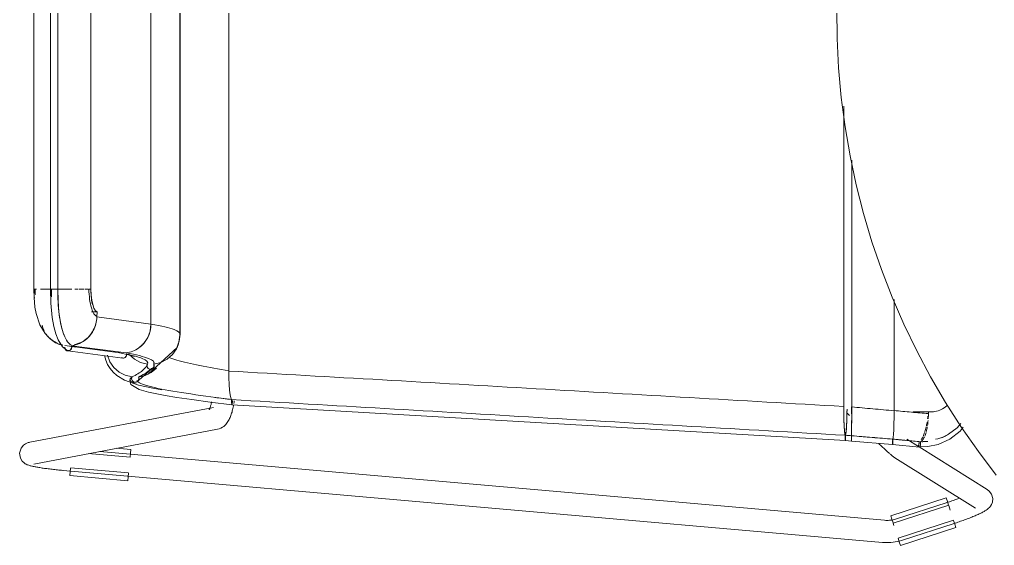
# Model space of a CAD drawing. Header units: millimetres. Extents: x 90978 to 295199, y -4084 to 97293.
# Drawn here: x 183904 to 184431, y 28932 to 29217 of the extents above; entities that cross this region are included whole.
import ezdxf

# ---------------------------------------------------------------- set-up
doc = ezdxf.new("R2010")
doc.units = ezdxf.units.MM
doc.header["$MEASUREMENT"] = 0
doc.layers.add('I-FURN', color=8, linetype='CONTINUOUS', lineweight=9)

msp = doc.modelspace()

# ---------------------------------------------------------------- linework, layer by layer
at = {"layer": 'I-FURN'}
for p, q in [((184017.08, 29410.44), (184017.08, 29027.04)), ((184017.08, 29027.04), (184017.08, 29410.44)), ((183990.58, 29391.14), (183990.58, 29046.35)), ((183990.58, 29046.35), (183990.58, 29391.14)), ((183974.98, 29385.1), (183974.98, 29052.39)), ((183974.98, 29052.39), (183974.98, 29385.1)), ((183911.61, 29366.17), (183911.61, 29071.32)), ((183920.65, 29366.17), (183920.65, 29071.32)), ((183924.61, 29071.32), (183924.61, 29366.17)), ((183942.45, 29366.17), (183942.45, 29071.32)), ((183942.51, 29071.32), (183942.51, 29366.17)), ((183990.73, 29046.89), (183990.73, 29351.69)), ((184346.14, 29223.06), (184346.29, 29207.06)), ((184346.29, 29207.06), (184347.07, 29191.09)), ((184347.07, 29191.09), (184348.5, 29175.15)), ((184348.5, 29175.15), (184350.56, 29159.28)), ((184349.81, 29170.39), (184349.81, 29007.79)), ((184349.81, 29007.79), (184349.81, 29170.39)), ((184350.56, 29159.28), (184353.25, 29143.51)), ((184353.25, 29143.51), (184356.58, 29127.86)), ((184354.13, 29141.17), (184354.13, 29007.53)), ((184354.13, 29007.53), (184354.13, 29141.17)), ((184356.58, 29127.86), (184360.52, 29112.36)), ((184360.52, 29112.36), (184365.09, 29097.02)), ((184365.09, 29097.02), (184370.26, 29081.88)), ((184370.26, 29081.88), (184376.03, 29066.96)), ((183911.61, 29071.32), (183911.78, 29071.32)), ((183911.69, 29066.8), (183911.61, 29071.32)), ((183913.1, 29071.32), (183911.63, 29071.32)), ((183917.71, 29071.32), (183915.13, 29071.32)), ((183917.87, 29071.32), (183920.89, 29071.32)), ((183920.89, 29071.32), (183917.88, 29071.32)), ((183924.6, 29071.32), (183920.65, 29071.32)), ((183920.8, 29063.76), (183920.65, 29071.32)), ((183920.65, 29071.32), (183920.72, 29071.32)), ((183920.72, 29071.32), (183920.92, 29071.32)), ((183920.92, 29071.32), (183921.22, 29071.32)), ((183921.22, 29071.32), (183921.61, 29071.32)), ((183921.61, 29071.32), (183922.06, 29071.32)), ((183922.06, 29071.32), (183922.56, 29071.32)), ((183922.56, 29071.32), (183923.05, 29071.32)), ((183923.05, 29071.32), (183923.53, 29071.32)), ((183923.53, 29071.32), (183923.95, 29071.32)), ((183923.95, 29071.32), (183924.28, 29071.32)), ((183924.28, 29071.32), (183924.5, 29071.32)), ((183924.5, 29071.32), (183924.6, 29071.32)), ((183924.58, 29071.32), (183928.39, 29071.32)), ((183928.39, 29071.32), (183924.58, 29071.32)), ((183924.61, 29071.32), (183924.7, 29064.91)), ((183932.15, 29071.32), (183928.59, 29071.32)), ((183935.62, 29071.32), (183933.78, 29071.32)), ((183938.6, 29071.32), (183936.14, 29071.32)), ((183940.93, 29071.32), (183939.19, 29071.32)), ((183942.62, 29068.28), (183942.51, 29071.32)), ((183912.21, 29061.59), (183911.69, 29066.8)), ((183924.7, 29064.91), (183925.18, 29058.92)), ((183942.94, 29065.43), (183942.62, 29068.28)), ((183943.45, 29062.94), (183942.94, 29065.43)), ((184376.03, 29066.96), (184382.4, 29052.29)), ((184377.1, 29005.59), (184377.1, 29065.7)), ((184377.1, 29065.7), (184377.1, 29005.47)), ((183912.86, 29058.09), (183912.21, 29061.59)), ((183921.59, 29055.87), (183920.8, 29063.76)), ((183925.18, 29058.92), (183926.01, 29053.48)), ((183942.76, 29058.96), (183945.77, 29058.96)), ((183944.12, 29060.96), (183943.45, 29062.94)), ((183944.91, 29059.6), (183944.12, 29060.96)), ((183945.77, 29058.96), (183944.91, 29059.6)), ((183945.7, 29056.25), (183945.77, 29058.96)), ((183914.88, 29051.94), (183912.86, 29058.09)), ((183922.46, 29051.16), (183921.59, 29055.87)), ((183926.01, 29053.48), (183926.81, 29049.99)), ((183974.98, 29052.39), (183945.7, 29056.25)), ((183917.75, 29047.23), (183914.88, 29051.94)), ((183923.54, 29047.11), (183922.46, 29051.16)), ((183926.81, 29049.99), (183927.69, 29047.16)), ((183973.19, 29045.07), (183974.5, 29048.62)), ((183974.5, 29048.62), (183974.98, 29052.39)), ((184382.4, 29052.29), (184389.34, 29037.87)), ((183919.59, 29045.25), (183917.75, 29047.23)), ((183921.66, 29043.58), (183919.59, 29045.25)), ((183923.93, 29042.25), (183921.66, 29043.58)), ((183924.73, 29043.95), (183923.54, 29047.11)), ((183927.04, 29040.12), (183924.73, 29043.95)), ((183927.69, 29047.16), (183927.88, 29046.65)), ((183971.11, 29041.96), (183973.19, 29045.07)), ((183988.56, 29038.68), (183990.29, 29043.14)), ((183990.58, 29046.35), (183990.1, 29042.56)), ((183990.1, 29042.56), (183990.58, 29046.35)), ((183990.29, 29043.14), (183990.73, 29046.89)), ((183929.42, 29038.22), (183927.04, 29040.12)), ((183958.05, 29036.86), (183928.36, 29040.71)), ((183934.33, 29039.94), (183929.55, 29040.55)), ((183959.7, 29034.01), (183929.92, 29037.87)), ((183961.6, 29036.84), (183931.9, 29040.68)), ((183968.37, 29039.47), (183971.11, 29041.96)), ((183973.46, 29025.18), (183989.16, 29039.78)), ((183988.73, 29038.99), (183986.56, 29035.86)), ((183986.57, 29035.85), (183988.74, 29038.99)), ((183990.1, 29042.56), (183988.73, 29038.99)), ((183988.74, 29038.99), (183990.1, 29042.56)), ((183989.16, 29039.78), (183989.86, 29041.7)), ((184389.34, 29037.87), (184396.86, 29023.75)), ((183949.85, 29035.32), (183950.5, 29032.82)), ((183950.5, 29032.82), (183951.53, 29030.45)), ((183951.36, 29035.47), (183952.76, 29031.95)), ((183963.57, 29035.61), (183957.27, 29036.99)), ((183959.02, 29034.25), (183959.46, 29034.06)), ((183959.46, 29034.06), (183959.93, 29034)), ((183959.93, 29034), (183960.4, 29034.06)), ((183960.4, 29034.06), (183960.84, 29034.25)), ((183960.84, 29034.25), (183961.22, 29034.55)), ((183961.22, 29034.55), (183961.52, 29034.93)), ((183961.52, 29034.93), (183961.72, 29035.38)), ((183961.72, 29035.38), (183961.8, 29035.87)), ((183961.8, 29035.87), (183961.76, 29036.37)), ((183963.1, 29035.85), (183965.97, 29033.35)), ((183966, 29034.85), (183963.57, 29035.61)), ((183965.97, 29033.35), (183969.37, 29031.59)), ((183983.69, 29033.35), (183980.3, 29031.6)), ((183980.3, 29031.59), (183983.7, 29033.35)), ((183986.56, 29035.86), (183983.69, 29033.35)), ((183983.7, 29033.35), (183986.57, 29035.85)), ((183951.53, 29030.45), (183952.91, 29028.25)), ((183952.76, 29031.95), (183954.93, 29028.87)), ((183952.91, 29028.25), (183954.59, 29026.28)), ((183954.93, 29028.87), (183957.76, 29026.39)), ((183967.27, 29021.07), (183976.69, 29029.19)), ((183969.37, 29031.59), (183973.08, 29030.7)), ((183972.8, 29030.02), (183972.98, 29030.45)), ((183972.88, 29029.74), (183972.92, 29030.23)), ((183972.92, 29030.23), (183972.88, 29029.73)), ((183972.96, 29029.25), (183972.88, 29029.74)), ((183972.88, 29029.73), (183972.96, 29029.24)), ((183972.92, 29030.23), (183973.08, 29030.7)), ((183973.08, 29030.7), (183972.92, 29030.23)), ((183973.17, 29028.79), (183972.96, 29029.25)), ((183972.96, 29029.24), (183973.16, 29028.79)), ((183973.16, 29028.79), (183973.48, 29028.41)), ((183973.48, 29028.41), (183973.17, 29028.79)), ((183973.88, 29028.12), (183973.48, 29028.41)), ((183973.48, 29028.41), (183973.88, 29028.11)), ((183974.34, 29027.93), (183973.88, 29028.12)), ((183973.88, 29028.11), (183974.34, 29027.93)), ((183974.83, 29027.86), (183974.34, 29027.93)), ((183974.34, 29027.93), (183974.83, 29027.86)), ((183975.32, 29027.93), (183974.83, 29027.86)), ((183974.83, 29027.86), (183975.32, 29027.93)), ((183977.97, 29028.52), (183975.13, 29026.13)), ((183975.13, 29026.11), (183977.97, 29028.52)), ((183975.78, 29028.12), (183975.32, 29027.93)), ((183975.32, 29027.93), (183975.79, 29028.11)), ((183976.19, 29028.41), (183975.78, 29028.12)), ((183975.79, 29028.11), (183976.19, 29028.41)), ((183976.5, 29028.79), (183976.19, 29028.41)), ((183976.19, 29028.41), (183976.5, 29028.79)), ((183976.7, 29029.25), (183976.5, 29028.79)), ((183976.5, 29028.79), (183976.7, 29029.24)), ((183976.56, 29028.89), (183976.6, 29031.77)), ((183976.58, 29030.7), (183976.75, 29030.23)), ((183976.59, 29030.7), (183980.3, 29031.59)), ((183976.75, 29030.23), (183976.59, 29030.7)), ((183976.78, 29029.74), (183976.7, 29029.25)), ((183976.7, 29029.24), (183976.79, 29029.73)), ((183976.75, 29030.23), (183976.78, 29029.74)), ((183976.79, 29029.73), (183976.75, 29030.23)), ((183954.59, 29026.28), (183956.56, 29024.54)), ((183956.56, 29024.54), (183960.67, 29022.03)), ((183957.76, 29026.39), (183961.08, 29024.65)), ((183960.67, 29022.03), (183968.3, 29019.36)), ((183961.08, 29024.65), (183964.71, 29023.74)), ((183963.49, 29021.92), (183963.79, 29022.84)), ((183964.02, 29019.73), (183963.49, 29021.92)), ((183964.71, 29023.74), (183963.99, 29023.85)), ((183964.5, 29022.77), (183964.55, 29023.27)), ((183964.55, 29023.27), (183964.5, 29022.77)), ((183964.58, 29022.28), (183964.5, 29022.77)), ((183964.5, 29022.77), (183964.58, 29022.28)), ((183964.55, 29023.27), (183964.71, 29023.74)), ((183964.71, 29023.74), (183964.55, 29023.27)), ((183964.78, 29021.83), (183964.58, 29022.28)), ((183964.58, 29022.28), (183964.77, 29021.82)), ((183964.77, 29021.82), (183965.08, 29021.44)), ((183965.08, 29021.44), (183964.78, 29021.83)), ((183968.29, 29022.23), (183968.08, 29021.78)), ((183968.08, 29021.78), (183968.29, 29022.23)), ((183971.81, 29024.48), (183968.2, 29023.69)), ((183968.2, 29023.69), (183971.81, 29024.47)), ((183968.2, 29023.69), (183968.35, 29023.22)), ((183968.35, 29023.22), (183968.2, 29023.69)), ((183968.38, 29022.72), (183968.29, 29022.23)), ((183968.29, 29022.23), (183968.38, 29022.72)), ((183968.35, 29023.22), (183968.38, 29022.72)), ((183968.38, 29022.72), (183968.35, 29023.22)), ((183975.13, 29026.13), (183971.81, 29024.48)), ((183971.81, 29024.47), (183975.13, 29026.11)), ((184017.08, 29027.04), (184017.14, 29023.28)), ((184017.14, 29023.27), (184017.08, 29026.97)), ((184017.14, 29023.28), (184017.29, 29019.74)), ((184017.29, 29019.74), (184017.14, 29023.21)), ((184396.86, 29023.75), (184404.94, 29009.94)), ((183968.66, 29016.96), (183964.02, 29019.73)), ((183965.48, 29021.14), (183965.08, 29021.44)), ((183965.08, 29021.44), (183965.47, 29021.13)), ((183965.47, 29021.13), (183965.93, 29020.94)), ((183965.93, 29020.94), (183965.48, 29021.14)), ((183966.41, 29020.87), (183965.93, 29020.94)), ((183965.93, 29020.94), (183966.41, 29020.87)), ((183966.9, 29020.93), (183966.41, 29020.87)), ((183966.41, 29020.87), (183966.9, 29020.93)), ((183967.36, 29021.11), (183966.9, 29020.93)), ((183966.9, 29020.93), (183967.36, 29021.11)), ((183967.54, 29021.22), (183967.33, 29021.09)), ((183967.76, 29021.4), (183967.36, 29021.11)), ((183967.36, 29021.11), (183967.76, 29021.4)), ((183968.08, 29021.78), (183967.76, 29021.4)), ((183967.76, 29021.4), (183968.08, 29021.78)), ((183968.3, 29019.36), (183976.82, 29017.47)), ((183973.66, 29015.56), (183968.66, 29016.96)), ((183976.82, 29017.47), (183980.88, 29016.74)), ((184017.29, 29019.74), (184017.53, 29016.64)), ((184017.53, 29016.64), (184017.29, 29019.69)), ((184017.53, 29016.64), (184017.84, 29014.14)), ((184017.84, 29014.14), (184017.53, 29016.61)), ((183982.68, 29013.76), (183973.66, 29015.56)), ((183988.99, 29012.72), (183982.68, 29013.76)), ((183997.01, 29011.54), (183988.99, 29012.72)), ((184006.94, 29010.18), (183997.01, 29011.54)), ((184017.84, 29014.14), (184018.21, 29012.4)), ((184018.21, 29012.4), (184017.84, 29014.13)), ((184018.61, 29011.49), (184018.21, 29012.4)), ((184018.21, 29012.4), (184018.61, 29011.5)), ((184018.61, 29011.5), (184018.59, 29011.02)), ((184018.59, 29011.02), (184018.61, 29011.49)), ((184008.72, 29007.23), (183909.42, 28988.41)), ((184006.49, 29006.01), (184006.5, 29006.03)), ((184006.5, 29006.03), (184006.55, 29006.1)), ((184006.55, 29006.1), (184006.59, 29006.19)), ((184006.59, 29006.19), (184006.67, 29006.34)), ((184006.67, 29006.34), (184006.75, 29006.54)), ((184006.75, 29006.54), (184006.85, 29006.77)), ((184006.85, 29006.77), (184006.95, 29007.04)), ((184018.8, 29008.63), (184006.94, 29010.18)), ((184006.95, 29007.04), (184007.06, 29007.34)), ((184007.06, 29007.34), (184007.16, 29007.68)), ((184007.16, 29007.68), (184007.27, 29008.04)), ((184007.27, 29008.04), (184007.38, 29008.44)), ((184007.38, 29008.44), (184007.49, 29008.86)), ((184007.49, 29008.86), (184007.59, 29009.31)), ((184007.59, 29009.31), (184007.69, 29009.78)), ((184007.69, 29009.78), (184007.79, 29010.27)), ((184018.59, 29011.02), (184018.59, 29010.53)), ((184018.59, 29010.52), (184018.59, 29011.02)), ((184018.59, 29010.53), (184018.59, 29010.03)), ((184018.59, 29010.03), (184018.59, 29010.52)), ((184018.59, 29010.03), (184018.62, 29009.58)), ((184018.62, 29009.58), (184018.59, 29010.03)), ((184018.62, 29009.58), (184018.65, 29009.19)), ((184018.65, 29009.19), (184018.62, 29009.58)), ((184018.65, 29009.19), (184018.69, 29008.9)), ((184018.69, 29008.89), (184018.65, 29009.19)), ((184018.69, 29008.9), (184018.74, 29008.7)), ((184018.74, 29008.7), (184018.69, 29008.89)), ((184018.74, 29008.7), (184018.8, 29008.63)), ((184018.8, 29008.63), (184018.74, 29008.7)), ((184018.8, 29008.63), (184018.85, 29008.69)), ((184018.85, 29008.69), (184018.8, 29008.63)), ((184018.8, 29008.63), (184350.71, 28989.34)), ((184018.85, 29008.69), (184018.9, 29008.88)), ((184018.9, 29008.87), (184018.85, 29008.69)), ((184018.9, 29008.88), (184018.94, 29009.17)), ((184018.94, 29009.16), (184018.9, 29008.87)), ((184018.94, 29009.17), (184018.98, 29009.55)), ((184018.98, 29009.54), (184018.94, 29009.16)), ((184018.98, 29009.55), (184019, 29010)), ((184019, 29009.99), (184018.98, 29009.54)), ((184018.99, 29005.39), (184019.15, 29006.03)), ((184019, 29010), (184019.01, 29010.49)), ((184019.01, 29010.48), (184019, 29009.99)), ((184019.01, 29010.49), (184019.01, 29010.99)), ((184019.01, 29010.98), (184019.01, 29010.48)), ((184019.15, 29006.03), (184019.3, 29006.69)), ((184019.3, 29006.69), (184019.45, 29007.36)), ((184019.45, 29007.36), (184019.58, 29008.04)), ((184019.58, 29008.04), (184019.7, 29008.73)), ((184019.82, 29009.44), (184019.93, 29010.15)), ((184019.93, 29010.15), (184020.03, 29010.88)), ((184349.81, 29007.79), (184349.84, 29004.01)), ((184351.57, 29004), (184351.6, 29006.25)), ((184354, 29003.74), (184354, 29007.52)), ((184354, 29007.52), (184354, 29003.74)), ((184354.13, 29007.53), (184354.13, 29003.74)), ((184354.13, 29003.74), (184354.13, 29007.53)), ((184404.94, 29009.94), (184413.56, 28996.47)), ((184017.25, 29000.68), (184017.53, 29001.24)), ((184017.53, 29001.24), (184017.78, 29001.8)), ((184017.78, 29001.8), (184018.01, 29002.37)), ((184018.01, 29002.37), (184018.23, 29002.95)), ((184018.23, 29002.95), (184018.44, 29003.54)), ((184018.44, 29003.54), (184018.63, 29004.14)), ((184018.63, 29004.14), (184018.82, 29004.76)), ((184018.82, 29004.76), (184018.99, 29005.39)), ((184349.84, 29004.01), (184349.92, 29000.45)), ((184351.45, 29004.3), (184352.98, 29002.83)), ((184351.49, 29000.45), (184351.57, 29004)), ((184354.13, 29003.74), (184354.12, 29000.18)), ((184354.12, 29000.17), (184354.13, 29003.74)), ((184377.07, 29001.73), (184377, 28998.29)), ((184377, 28998.29), (184377.07, 29001.73)), ((184377.07, 29001.83), (184377.1, 29005.59)), ((184377.1, 29005.47), (184377.07, 29001.82)), ((184387.14, 29004.88), (184396.89, 29004.88)), ((184395.65, 29004.94), (184395.65, 29003.89)), ((183911.66, 28976.62), (184010.95, 28995.44)), ((184010.95, 28995.44), (184011.94, 28995.69)), ((184011.94, 28995.69), (184012.83, 28996.06)), ((184012.83, 28996.06), (184013.62, 28996.5)), ((184013.62, 28996.5), (184014.31, 28996.98)), ((184014.31, 28996.98), (184014.91, 28997.49)), ((184014.91, 28997.49), (184015.43, 28998.01)), ((184015.43, 28998.01), (184015.88, 28998.54)), ((184015.88, 28998.54), (184016.28, 28999.07)), ((184016.28, 28999.07), (184016.64, 28999.61)), ((184016.64, 28999.61), (184016.96, 29000.15)), ((184016.96, 29000.15), (184017.25, 29000.68)), ((184349.92, 29000.45), (184350.04, 28997.31)), ((184350.04, 28997.31), (184350.2, 28994.81)), ((184351.21, 28994.83), (184351.37, 28997.33)), ((184351.37, 28997.33), (184351.49, 29000.45)), ((184354.02, 28997.06), (184354.01, 29000.18)), ((184354.01, 29000.18), (184354.02, 28997.05)), ((184354.03, 28994.56), (184354.02, 28997.06)), ((184354.02, 28997.05), (184354.03, 28994.56)), ((184354.11, 28997.04), (184354.1, 28994.54)), ((184354.1, 28994.54), (184354.11, 28997.04)), ((184354.12, 29000.17), (184354.11, 28997.04)), ((184354.11, 28997.04), (184354.12, 29000.17)), ((184376.88, 28995.19), (184377, 28998.29)), ((184376.99, 28998.22), (184376.88, 28995.19)), ((184411.15, 28996.21), (184406.58, 28992.71)), ((184413.11, 28998.56), (184411.15, 28996.21)), ((184414.46, 28996.53), (184412.82, 28994.48)), ((184413.56, 28996.47), (184422.72, 28983.34)), ((184350.2, 28994.81), (184350.4, 28993.06)), ((184350.4, 28993.06), (184350.61, 28992.17)), ((184350.61, 28992.17), (184350.6, 28991.7)), ((184350.6, 28991.7), (184350.6, 28991.21)), ((184350.6, 28991.21), (184350.6, 28990.72)), ((184350.6, 28990.72), (184350.61, 28990.27)), ((184350.61, 28990.27), (184350.63, 28989.89)), ((184350.78, 28989.89), (184350.8, 28990.27)), ((184350.8, 28990.27), (184350.81, 28990.73)), ((184350.81, 28992.18), (184351.02, 28993.08)), ((184350.81, 28991.71), (184350.81, 28992.18)), ((184350.82, 28991.22), (184350.81, 28991.71)), ((184350.81, 28990.73), (184350.82, 28991.22)), ((184351.02, 28993.08), (184351.21, 28994.83)), ((184354.04, 28992.81), (184354.03, 28994.56)), ((184354.03, 28994.56), (184354.04, 28992.81)), ((184354.06, 28991.44), (184354.06, 28991.91)), ((184354.06, 28991.91), (184354.06, 28991.44)), ((184354.06, 28990.94), (184354.06, 28991.44)), ((184354.06, 28991.44), (184354.06, 28990.94)), ((184354.06, 28990.45), (184354.06, 28990.94)), ((184354.06, 28990.94), (184354.06, 28990.45)), ((184354.06, 28990), (184354.06, 28990.45)), ((184354.06, 28990.45), (184354.06, 28990)), ((184354.09, 28992.79), (184354.07, 28991.9)), ((184354.07, 28991.9), (184354.09, 28992.79)), ((184354.07, 28991.9), (184354.07, 28991.43)), ((184354.07, 28991.43), (184354.07, 28991.9)), ((184354.07, 28991.43), (184354.07, 28990.94)), ((184354.07, 28990.93), (184354.07, 28991.43)), ((184354.07, 28990.94), (184354.07, 28990.45)), ((184354.07, 28990.44), (184354.07, 28990.93)), ((184354.07, 28990.45), (184354.07, 28990)), ((184354.07, 28989.99), (184354.07, 28990.44)), ((184354.1, 28994.54), (184354.09, 28992.79)), ((184354.09, 28992.79), (184354.1, 28994.54)), ((184376.36, 28990.09), (184376.55, 28990.98)), ((184376.55, 28990.97), (184376.36, 28990.09)), ((184376.55, 28990.98), (184376.73, 28992.71)), ((184376.73, 28992.7), (184376.55, 28990.98)), ((184376.73, 28992.71), (184376.88, 28995.19)), ((184376.88, 28995.15), (184376.73, 28992.71)), ((184390.35, 28986.12), (184383.9, 28990.16)), ((184407.29, 28990.14), (184400.97, 28987.24)), ((184406.58, 28992.71), (184402.89, 28990.81)), ((184412.82, 28994.48), (184407.29, 28990.14)), ((183904.67, 28985.28), (183903.83, 28982.53)), ((183904.67, 28985.28), (183905.99, 28986.85)), ((183905.99, 28986.85), (183907.07, 28987.6)), ((183907.07, 28987.6), (183907.87, 28987.98)), ((183907.87, 28987.98), (183908.49, 28988.19)), ((183908.49, 28988.19), (183909.01, 28988.33)), ((183909.01, 28988.33), (183909.42, 28988.41)), ((183964.01, 28984.48), (183956.12, 28985.17)), ((184350.63, 28989.89), (184350.65, 28989.59)), ((184350.65, 28989.59), (184350.68, 28989.41)), ((184350.68, 28989.41), (184350.71, 28989.34)), ((184350.71, 28989.34), (184350.73, 28989.41)), ((184354.07, 28989.07), (184350.71, 28989.34)), ((184350.73, 28989.41), (184350.76, 28989.6)), ((184350.76, 28989.6), (184350.78, 28989.89)), ((184354.06, 28989.62), (184354.06, 28990)), ((184354.06, 28990), (184354.06, 28989.62)), ((184354.07, 28989.07), (184354.06, 28989.14)), ((184354.06, 28989.13), (184354.07, 28989.06)), ((184354.07, 28990), (184354.07, 28989.61)), ((184354.07, 28989.61), (184354.07, 28989.99)), ((184354.07, 28989.61), (184354.07, 28989.32)), ((184354.07, 28989.32), (184354.07, 28989.61)), ((184354.07, 28989.13), (184354.07, 28989.07)), ((184354.07, 28989.06), (184354.07, 28989.13)), ((184354.07, 28989.06), (184376.27, 28987.24)), ((184369.23, 28987.27), (184368.76, 28987.71)), ((184369.69, 28986.83), (184369.23, 28987.27)), ((184370.14, 28986.41), (184369.69, 28986.83)), ((184370.59, 28986), (184370.14, 28986.41)), ((184371.02, 28985.6), (184370.59, 28986)), ((184371.45, 28985.2), (184371.02, 28985.6)), ((184371.86, 28984.82), (184371.45, 28985.2)), ((184376.16, 28989.6), (184376.17, 28990.08)), ((184376.17, 28990.07), (184376.16, 28989.6)), ((184376.17, 28988.62), (184376.16, 28989.11)), ((184376.16, 28989.1), (184376.17, 28988.61)), ((184376.18, 28988.17), (184376.17, 28988.62)), ((184376.17, 28988.61), (184376.18, 28988.16)), ((184376.19, 28987.78), (184376.18, 28988.17)), ((184376.18, 28988.16), (184376.19, 28987.78)), ((184376.19, 28987.78), (184376.22, 28987.49)), ((184376.22, 28987.49), (184376.19, 28987.78)), ((184376.22, 28987.49), (184376.24, 28987.3)), ((184376.24, 28987.3), (184376.22, 28987.49)), ((184376.24, 28987.3), (184376.27, 28987.24)), ((184376.27, 28987.24), (184376.24, 28987.3)), ((184376.29, 28987.31), (184376.27, 28987.24)), ((184376.27, 28987.24), (184376.29, 28987.3)), ((184376.27, 28987.24), (184390.76, 28985.81)), ((184376.29, 28987.3), (184376.32, 28987.49)), ((184376.34, 28987.8), (184376.32, 28987.5)), ((184376.32, 28987.49), (184376.34, 28987.79)), ((184376.35, 28988.18), (184376.34, 28987.8)), ((184376.34, 28987.79), (184376.35, 28988.17)), ((184376.35, 28988.17), (184376.36, 28988.63)), ((184376.36, 28988.63), (184376.35, 28988.18)), ((184376.37, 28989.62), (184376.36, 28990.09)), ((184376.36, 28990.09), (184376.37, 28989.62)), ((184376.36, 28988.63), (184376.37, 28989.12)), ((184376.37, 28989.12), (184376.36, 28988.63)), ((184376.37, 28989.12), (184376.37, 28989.62)), ((184376.37, 28989.62), (184376.37, 28989.12)), ((184395.32, 28986.03), (184389.86, 28985.94)), ((184427.49, 28962.85), (184390.72, 28985.88)), ((184400.97, 28987.24), (184395.32, 28986.03)), ((183903.83, 28982.53), (183904.32, 28979.76)), ((183904.32, 28979.76), (183905.36, 28978.11)), ((183941.04, 28982.23), (183963.64, 28980.25)), ((184371.88, 28946.15), (183947.38, 28983.44)), ((183963.83, 28982.44), (183963.65, 28980.37)), ((183964.01, 28984.48), (183963.83, 28982.44)), ((184372.26, 28984.45), (184371.86, 28984.82)), ((184372.65, 28984.1), (184372.26, 28984.45)), ((184373.03, 28983.76), (184372.65, 28984.1)), ((184373.39, 28983.43), (184373.03, 28983.76)), ((184373.75, 28983.11), (184373.39, 28983.43)), ((184374.08, 28982.81), (184373.75, 28983.11)), ((184374.41, 28982.52), (184374.08, 28982.81)), ((184374.71, 28982.25), (184374.41, 28982.52)), ((184375.01, 28981.99), (184374.71, 28982.25)), ((184375.29, 28981.75), (184375.01, 28981.99)), ((184375.55, 28981.52), (184375.29, 28981.75)), ((184375.81, 28981.3), (184375.55, 28981.52)), ((184376.05, 28981.1), (184375.81, 28981.3)), ((184376.28, 28980.91), (184376.05, 28981.1)), ((184376.5, 28980.73), (184376.28, 28980.91)), ((184376.72, 28980.56), (184376.5, 28980.73)), ((184376.95, 28980.39), (184376.72, 28980.56)), ((184377.21, 28980.2), (184376.95, 28980.39)), ((184377.53, 28979.99), (184377.21, 28980.2)), ((184377.53, 28979.99), (184421.12, 28952.68)), ((184422.72, 28983.34), (184432.39, 28970.6)), ((183905.36, 28978.11), (183906.27, 28977.26)), ((183906.27, 28977.26), (183906.97, 28976.78)), ((183906.97, 28976.78), (183907.53, 28976.47)), ((183907.53, 28976.47), (183908, 28976.26)), ((183908, 28976.26), (183908.43, 28976.09)), ((183908.43, 28976.09), (183908.84, 28975.95)), ((183908.84, 28975.95), (183909.23, 28975.82)), ((183909.23, 28975.82), (183909.63, 28975.71)), ((183909.63, 28975.71), (183910.03, 28975.6)), ((183910.03, 28975.6), (183910.44, 28975.5)), ((183910.44, 28975.5), (183910.87, 28975.39)), ((183910.87, 28975.39), (183911.31, 28975.3)), ((183911.31, 28975.3), (183911.77, 28975.2)), ((183911.77, 28975.2), (183912.25, 28975.1)), ((183912.25, 28975.1), (183912.75, 28975.01)), ((183912.75, 28975.01), (183913.26, 28974.91)), ((183913.26, 28974.91), (183913.79, 28974.82)), ((183913.79, 28974.82), (183914.34, 28974.73)), ((183914.34, 28974.73), (183914.91, 28974.64)), ((183914.91, 28974.64), (183915.5, 28974.54)), ((183915.5, 28974.54), (183916.1, 28974.45)), ((183916.1, 28974.45), (183916.72, 28974.36)), ((183916.72, 28974.36), (183917.36, 28974.27)), ((183931.3, 28972.37), (183931.48, 28974.44)), ((183962.9, 28971.8), (183931.49, 28974.56)), ((183917.36, 28974.27), (183918.01, 28974.18)), ((183918.01, 28974.18), (183918.67, 28974.1)), ((183918.67, 28974.1), (183919.34, 28974.01)), ((183919.34, 28974.01), (183920.03, 28973.92)), ((183920.03, 28973.92), (183920.73, 28973.84)), ((183920.73, 28973.84), (183921.44, 28973.76)), ((183921.44, 28973.76), (183922.16, 28973.67)), ((183922.16, 28973.67), (183922.88, 28973.6)), ((183922.88, 28973.6), (183923.62, 28973.52)), ((183923.62, 28973.52), (183924.36, 28973.44)), ((183924.36, 28973.44), (183925.1, 28973.37)), ((183925.1, 28973.37), (183925.85, 28973.29)), ((183925.85, 28973.29), (183926.6, 28973.22)), ((183926.6, 28973.22), (183927.35, 28973.16)), ((183927.35, 28973.16), (183927.51, 28973.14)), ((183927.51, 28973.14), (184370.83, 28934.2)), ((183931.12, 28970.33), (183931.3, 28972.37)), ((183962.53, 28967.57), (183931.12, 28970.33)), ((183962.71, 28969.61), (183962.53, 28967.57)), ((183962.89, 28971.68), (183962.71, 28969.61)), ((184428.61, 28961.96), (184427.49, 28962.85)), ((184428.61, 28961.96), (184429.83, 28960.23)), ((184429.83, 28960.23), (184430.42, 28958)), ((184405.3, 28958.32), (184375.3, 28948.64)), ((184376.6, 28944.59), (184406.61, 28954.28)), ((184405.26, 28955.61), (184378.44, 28946.89)), ((184405.59, 28955.71), (184405.26, 28955.61)), ((184405.3, 28958.32), (184405.93, 28956.37)), ((184406.28, 28955.94), (184405.59, 28955.71)), ((184405.93, 28956.37), (184406.57, 28954.4)), ((184406.97, 28956.17), (184406.28, 28955.94)), ((184407.44, 28951.7), (184406.64, 28954.18)), ((184407.65, 28956.4), (184406.97, 28956.17)), ((184408.33, 28956.64), (184407.65, 28956.4)), ((184409, 28956.87), (184408.33, 28956.64)), ((184409.67, 28957.11), (184409, 28956.87)), ((184410.33, 28957.34), (184409.67, 28957.11)), ((184410.97, 28957.58), (184410.33, 28957.34)), ((184411.61, 28957.81), (184410.97, 28957.58)), ((184412.23, 28958.05), (184411.61, 28957.81)), ((184429.16, 28953.73), (184428.64, 28953.1)), ((184429.73, 28954.64), (184429.16, 28953.73)), ((184430.25, 28956.02), (184429.73, 28954.64)), ((184430.42, 28958), (184430.25, 28956.02)), ((184375.93, 28946.68), (184375.3, 28948.64)), ((184419.76, 28948.12), (184419.15, 28947.87)), ((184420.36, 28948.36), (184419.76, 28948.12)), ((184420.94, 28948.61), (184420.36, 28948.36)), ((184421.5, 28948.85), (184420.94, 28948.61)), ((184422.04, 28949.09), (184421.5, 28948.85)), ((184422.57, 28949.33), (184422.04, 28949.09)), ((184423.08, 28949.56), (184422.57, 28949.33)), ((184423.57, 28949.8), (184423.08, 28949.56)), ((184424.05, 28950.03), (184423.57, 28949.8)), ((184424.5, 28950.26), (184424.05, 28950.03)), ((184424.94, 28950.49), (184424.5, 28950.26)), ((184425.37, 28950.71), (184424.94, 28950.49)), ((184425.78, 28950.95), (184425.37, 28950.71)), ((184426.18, 28951.18), (184425.78, 28950.95)), ((184426.57, 28951.42), (184426.18, 28951.18)), ((184426.96, 28951.68), (184426.57, 28951.42)), ((184427.35, 28951.96), (184426.96, 28951.68)), ((184427.75, 28952.27), (184427.35, 28951.96)), ((184428.18, 28952.64), (184427.75, 28952.27)), ((184428.64, 28953.1), (184428.18, 28952.64)), ((184371.91, 28946.14), (184371.88, 28946.15)), ((184372.57, 28946.1), (184371.91, 28946.14)), ((184373.23, 28946.08), (184372.57, 28946.1)), ((184373.89, 28946.09), (184373.23, 28946.08)), ((184374.56, 28946.13), (184373.89, 28946.09)), ((184375.21, 28946.19), (184374.56, 28946.13)), ((184375.87, 28946.28), (184375.21, 28946.19)), ((184376.52, 28946.39), (184375.87, 28946.28)), ((184376.56, 28944.71), (184375.93, 28946.68)), ((184377.17, 28946.54), (184376.52, 28946.39)), ((184377.01, 28943.33), (184376.63, 28944.5)), ((184377.81, 28946.7), (184377.17, 28946.54)), ((184378.44, 28946.89), (184377.81, 28946.7)), ((184409.21, 28946.21), (184379.21, 28936.52)), ((184382.15, 28935.48), (184408.96, 28944.19)), ((184409.42, 28944.34), (184408.96, 28944.19)), ((184409.25, 28946.09), (184409.89, 28944.12)), ((184410.16, 28944.59), (184409.42, 28944.34)), ((184409.89, 28944.12), (184410.52, 28942.17)), ((184410.9, 28944.83), (184410.16, 28944.59)), ((184411.63, 28945.08), (184410.9, 28944.83)), ((184412.36, 28945.33), (184411.63, 28945.08)), ((184413.08, 28945.58), (184412.36, 28945.33)), ((184413.8, 28945.84), (184413.08, 28945.58)), ((184414.5, 28946.09), (184413.8, 28945.84)), ((184415.2, 28946.35), (184414.5, 28946.09)), ((184415.89, 28946.6), (184415.2, 28946.35)), ((184416.57, 28946.86), (184415.89, 28946.6)), ((184417.23, 28947.11), (184416.57, 28946.86)), ((184417.89, 28947.36), (184417.23, 28947.11)), ((184418.53, 28947.62), (184417.89, 28947.36)), ((184419.15, 28947.87), (184418.53, 28947.62)), ((184410.52, 28942.17), (184380.51, 28932.48)), ((184370.83, 28934.19), (184371.97, 28934.12)), ((184371.97, 28934.12), (184373.11, 28934.08)), ((184373.11, 28934.08), (184374.25, 28934.1)), ((184374.25, 28934.1), (184375.39, 28934.16)), ((184375.39, 28934.16), (184376.53, 28934.26)), ((184376.53, 28934.26), (184377.66, 28934.41)), ((184377.66, 28934.41), (184378.79, 28934.61)), ((184378.79, 28934.61), (184379.9, 28934.85)), ((184379.88, 28934.43), (184379.25, 28936.41)), ((184380.51, 28932.48), (184379.88, 28934.43)), ((184379.9, 28934.85), (184381.01, 28935.14)), ((184381.01, 28935.14), (184382.1, 28935.47)), ((184382.1, 28935.47), (184382.15, 28935.48))]:
    msp.add_line(p, q, dxfattribs=at)
for centre, major_axis, ratio, start_param, end_param in [((183915.89, 29071.32), (0, -12.4), 0.287441, 4.712389, 4.950404), ((183927.36, 29071.32), (15.75, 0), 0.000004, 5.8107, 5.99294), ((183959.91, 29052.52), (0, -15.78), 0.955139, 0.595876, 1.562553), ((183959.91, 29052.52), (0, -15.78), 0.955139, 0.112537, 0.595753), ((183959.93, 29035.96), (0, -1.96), 0.955139, 5.775592, 8.064923)]:
    msp.add_ellipse(centre, major_axis=major_axis, ratio=ratio, start_param=start_param, end_param=end_param, dxfattribs=at)
for points in [[(183911.92, 29066.35), (183911.77, 29067.93), (183911.7, 29069.6), (183911.7, 29071.32)], [(183921.2, 29067.06), (183921.16, 29068.47), (183921.16, 29069.89), (183921.18, 29071.32)], [(183931.91, 29040.89), (183931.18, 29041.24), (183929.78, 29042.55), (183927.88, 29046.25), (183926.35, 29051.32), (183925.24, 29057.46), (183924.61, 29064.32), (183924.54, 29068.97), (183924.58, 29071.32)], [(183945.69, 29056.5), (183944.58, 29056.75), (183942.41, 29060.13), (183941.44, 29067.53), (183941.39, 29071.32)], [(183942.46, 29070.48), (183942.52, 29067.7), (183942.79, 29064.56), (183943.4, 29062.94)], [(183931.9, 29040.68), (183933.14, 29040.83), (183935.52, 29041.41), (183938.86, 29043.18), (183941.7, 29045.71), (183943.89, 29048.85), (183945.3, 29052.45), (183945.66, 29054.96), (183945.7, 29056.25)], [(183916.06, 29051.72), (183916.31, 29050.76), (183916.66, 29049.83), (183917.09, 29048.93)], [(183990.58, 29046.35), (183990.68, 29046.53), (183990.73, 29046.71), (183990.73, 29046.89)], [(183924.41, 29042.03), (183924.25, 29042.1), (183924.09, 29042.17), (183923.93, 29042.25)], [(183926.95, 29041.17), (183926.29, 29041.33), (183925.64, 29041.52), (183925.01, 29041.77)], [(183932.06, 29040.42), (183932.07, 29040.34), (183932.09, 29040.17), (183932.09, 29040.01), (183932.08, 29039.93)], [(183937.41, 29042.67), (183936.15, 29041.97), (183934.79, 29041.57), (183933.41, 29041.23)], [(183961.6, 29036.84), (183967.1, 29035.82), (183975.17, 29033.77), (183977.13, 29031.73), (183976.58, 29030.7)], [(184183.32, 29017.38), (184127.86, 29020.58), (184072.44, 29023.77), (184017.08, 29026.97)], [(184349.81, 29007.79), (184294.29, 29010.99), (184238.76, 29014.18), (184183.32, 29017.38)], [(184009.44, 29012.67), (184012.47, 29012.28), (184015.54, 29011.9), (184018.6, 29011.51)], [(184350.61, 28992.17), (184295.2, 28995.39), (184184.44, 29001.83), (184073.84, 29008.27), (184018.61, 29011.49)], [(184365.62, 29006.5), (184361.79, 29006.84), (184357.96, 29007.19), (184354.13, 29007.53)], [(184377.1, 29005.47), (184373.27, 29005.81), (184369.45, 29006.15), (184365.62, 29006.5)], [(184377.1, 29005.59), (184380.23, 29005.28), (184386.48, 29004.69), (184392.62, 29004.15), (184395.65, 29003.89)], [(184395.23, 29001.05), (184395.3, 29001.52), (184395.35, 29002), (184395.4, 29002.48)], [(184395.65, 29003.89), (184395.64, 29002.93), (184395.61, 29002), (184395.55, 29001.09)], [(184397.17, 29004.88), (184396.66, 29004.87), (184396.15, 29004.89), (184395.65, 29004.94)], [(184393.73, 28994.11), (184393.98, 28994.91), (184394.21, 28995.78), (184394.43, 28996.7)], [(184395.05, 28996.68), (184394.9, 28995.84), (184394.74, 28995.03), (184394.55, 28994.3)], [(184394.58, 28997.36), (184394.72, 28998.01), (184394.86, 28998.67), (184394.98, 28999.35)], [(184395.48, 29000.17), (184395.41, 28999.27), (184395.3, 28998.38), (184395.18, 28997.53)], [(184350.61, 28992.17), (184351.18, 28992.13), (184352.34, 28992.04), (184353.49, 28991.95), (184354.07, 28991.9)], [(184350.81, 28992.18), (184350.82, 28991.59), (184350.82, 28990.08), (184350.74, 28989.34), (184350.71, 28989.34)], [(184350.81, 28992.18), (184351.35, 28992.14), (184352.43, 28992.05), (184353.52, 28991.96), (184354.06, 28991.91)], [(184376.36, 28990.09), (184372.65, 28990.39), (184365.23, 28991), (184357.79, 28991.6), (184354.07, 28991.9)], [(184361.61, 28991.28), (184361.2, 28991.32), (184360.79, 28991.35), (184360.38, 28991.39)], [(184376.17, 28990.08), (184372.53, 28990.38), (184368.88, 28990.68), (184365.22, 28990.98)], [(184393.48, 28991.2), (184393.16, 28990.51), (184392.46, 28989.36), (184391.71, 28988.8), (184391.31, 28988.65)], [(184391.67, 28989.66), (184391.99, 28990.07), (184392.32, 28990.59), (184392.63, 28991.23)], [(184392.74, 28991.48), (184393.04, 28992.11), (184393.31, 28992.86), (184393.58, 28993.68)], [(184394.37, 28993.63), (184394.16, 28992.9), (184393.93, 28992.26), (184393.68, 28991.67)], [(184376.17, 28990.07), (184378.55, 28989.84), (184380.91, 28989.6), (184383.26, 28989.37)], [(184376.36, 28990.09), (184378.88, 28989.85), (184383.92, 28989.37), (184388.87, 28988.89), (184391.31, 28988.65)], [(184390.01, 28986), (184390.06, 28986.04), (184390.15, 28986.16), (184390.28, 28986.46), (184390.4, 28986.85), (184390.49, 28987.3), (184390.56, 28987.79), (184390.59, 28988.29), (184390.59, 28988.61), (184390.58, 28988.75)], [(184392.14, 28988.69), (184392.8, 28988.7), (184393.44, 28988.74), (184394.09, 28988.8)], [(184395.31, 28988.83), (184394.49, 28988.74), (184393.67, 28988.73), (184392.84, 28988.74)]]:
    msp.add_open_spline(points, degree=3, dxfattribs=at)
for points, knots in [([(183945.15, 29052.72), (183944.82, 29051.48), (183943.4, 29047.96), (183940.93, 29044.65), (183938.78, 29043.52)], [-0.8333333, -0.8333333, -0.8333333, -0.8333333, -0.6666667, -0.3333333, -0.3333333, -0.3333333, -0.3333333]), ([(183990.73, 29046.89), (183990.73, 29047.72), (183988.35, 29049.55), (183980.71, 29051.38), (183974.98, 29052.39)], [0.0892846, 0.0892846, 0.0892846, 0.0892846, 0.5, 1, 1, 1, 1]), ([(183918.23, 29046.97), (183918.51, 29046.57), (183919.54, 29045.19), (183921.71, 29043.19), (183924.56, 29041.58), (183926.5, 29041.11), (183927.27, 29040.95)], [0.434972, 0.434972, 0.434972, 0.434972, 0.5, 0.6666667, 0.8333333, 0.9407177, 0.9407177, 0.9407177, 0.9407177]), ([(183928.32, 29039.83), (183928.31, 29039.69), (183928.33, 29039.47), (183928.4, 29039.17), (183928.5, 29038.91), (183928.68, 29038.59), (183928.97, 29038.27), (183929.33, 29038.04), (183929.68, 29037.9), (183929.99, 29037.85), (183930.26, 29037.85), (183930.52, 29037.88), (183930.78, 29037.96), (183931.03, 29038.07), (183931.34, 29038.26), (183931.66, 29038.59), (183931.9, 29038.98), (183932.02, 29039.34), (183932.09, 29039.71), (183932.08, 29040.15), (183931.98, 29040.51), (183931.9, 29040.68)], [0.1111111, 0.1111111, 0.1111111, 0.1111111, 0.1666667, 0.1944444, 0.2222222, 0.2777778, 0.3333333, 0.3888889, 0.4444444, 0.4791667, 0.5138889, 0.5486111, 0.5833333, 0.6180556, 0.6527778, 0.7222222, 0.7916667, 0.8263889, 0.8611111, 0.9305556, 1, 1, 1, 1]), ([(183931.99, 29039.44), (183931.95, 29039.32), (183931.86, 29039.09), (183931.58, 29038.67), (183931.03, 29038.22), (183930.16, 29037.96), (183929.38, 29038.19), (183928.87, 29038.59), (183928.57, 29038.97), (183928.38, 29039.43), (183928.34, 29039.76), (183928.33, 29039.92)], [-0.8125, -0.8125, -0.8125, -0.8125, -0.765625, -0.71875, -0.625, -0.5, -0.375, -0.3125, -0.25, -0.1875, -0.125, -0.125, -0.125, -0.125]), ([(183961.7, 29036.15), (183965.41, 29035.36), (183971.89, 29033.54), (183973.63, 29031.73), (183973.08, 29030.7)], [0.1122148, 0.1122148, 0.1122148, 0.1122148, 0.5, 1, 1, 1, 1]), ([(184017.08, 29027.04), (184011.69, 29028.02), (184000.91, 29029.96), (183990.2, 29032.4), (183985.95, 29033.86), (183984.81, 29034.34)], [0, 0, 0, 0, 0.25, 0.5, 0.625, 0.625, 0.625, 0.625]), ([(183972.8, 29030.02), (183972.33, 29029.09), (183970.54, 29027), (183967.11, 29024.9), (183964.71, 29023.74)], [0.0974621, 0.0974621, 0.0974621, 0.0974621, 0.5, 1, 1, 1, 1]), ([(183975.33, 29028.57), (183974.93, 29028.11), (183973.26, 29026.49), (183970.61, 29024.86), (183968.2, 29023.69)], [0.303693, 0.303693, 0.303693, 0.303693, 0.5, 1, 1, 1, 1]), ([(183964.71, 29023.74), (183963.16, 29022.72), (183963.39, 29021.44), (183966.41, 29020.15), (183967.13, 29019.89)], [0, 0, 0, 0, 0.25, 0.3133981, 0.3133981, 0.3133981, 0.3133981]), ([(183967.31, 29021.86), (183967.51, 29021.46), (183969.11, 29020.03), (183977.41, 29017.59), (183995.85, 29014.54), (184011.06, 29012.51), (184018.61, 29011.5)], [0.1500588, 0.1500588, 0.1500588, 0.1500588, 0.25, 0.5, 0.75, 1, 1, 1, 1]), ([(184350.61, 28992.17), (184350.46, 28992.45), (184350.25, 28993.84), (184350.03, 28997.2), (184349.91, 29000.37), (184349.83, 29003.97), (184349.81, 29006.52), (184349.81, 29007.79)], [-1, -1, -1, -1, -0.666667, -0.5, -0.333333, -0.166667, 0, 0, 0, 0]), ([(184351.6, 29006.25), (184351.58, 29004.23), (184351.53, 29001), (184351.38, 28997.22), (184351.16, 28993.86), (184350.95, 28992.47), (184350.81, 28992.18)], [-0.9335619, -0.9335619, -0.9335619, -0.9335619, -0.6666667, -0.5, -0.3333333, 0, 0, 0, 0]), ([(184405.54, 29008.04), (184404.63, 29007.28), (184401.64, 29005.35), (184398.03, 29004.72), (184395.65, 29004.94)], [0.5, 0.5, 0.5, 0.5, 0.6666667, 1, 1, 1, 1]), ([(184350.71, 28989.34), (184350.69, 28989.34), (184350.66, 28989.47), (184350.63, 28989.87), (184350.61, 28990.25), (184350.6, 28990.71), (184350.59, 28991.2), (184350.6, 28991.71), (184350.6, 28992.02), (184350.61, 28992.17)], [-0.498493, -0.498493, -0.498493, -0.498493, -0.375, -0.3125, -0.25, -0.1875, -0.125, -0.0625, 0, 0, 0, 0]), ([(184406.56, 28992.72), (184405.73, 28992.21), (184403.52, 28990.9), (184401.1, 28990.32), (184399.57, 28990.08)], [-0.4024189, -0.4024189, -0.4024189, -0.4024189, -0.3333333, -0.2199328, -0.2199328, -0.2199328, -0.2199328]), ([(184391.31, 28988.65), (184391.33, 28988.51), (184391.37, 28988.22), (184391.38, 28987.8), (184391.37, 28987.43), (184391.35, 28987.13), (184391.31, 28986.86), (184391.26, 28986.61), (184391.2, 28986.39), (184391.14, 28986.2), (184391.04, 28986), (184390.95, 28985.9), (184390.91, 28985.86)], [0, 0, 0, 0, 0.0555556, 0.1111111, 0.1666667, 0.1944444, 0.2222222, 0.2777778, 0.3055556, 0.3333333, 0.3888889, 0.4444444, 0.4444444, 0.4444444, 0.4444444])]:
    msp.add_open_spline(points, degree=3, knots=knots, dxfattribs=at)

doc.saveas('drawing.dxf')
